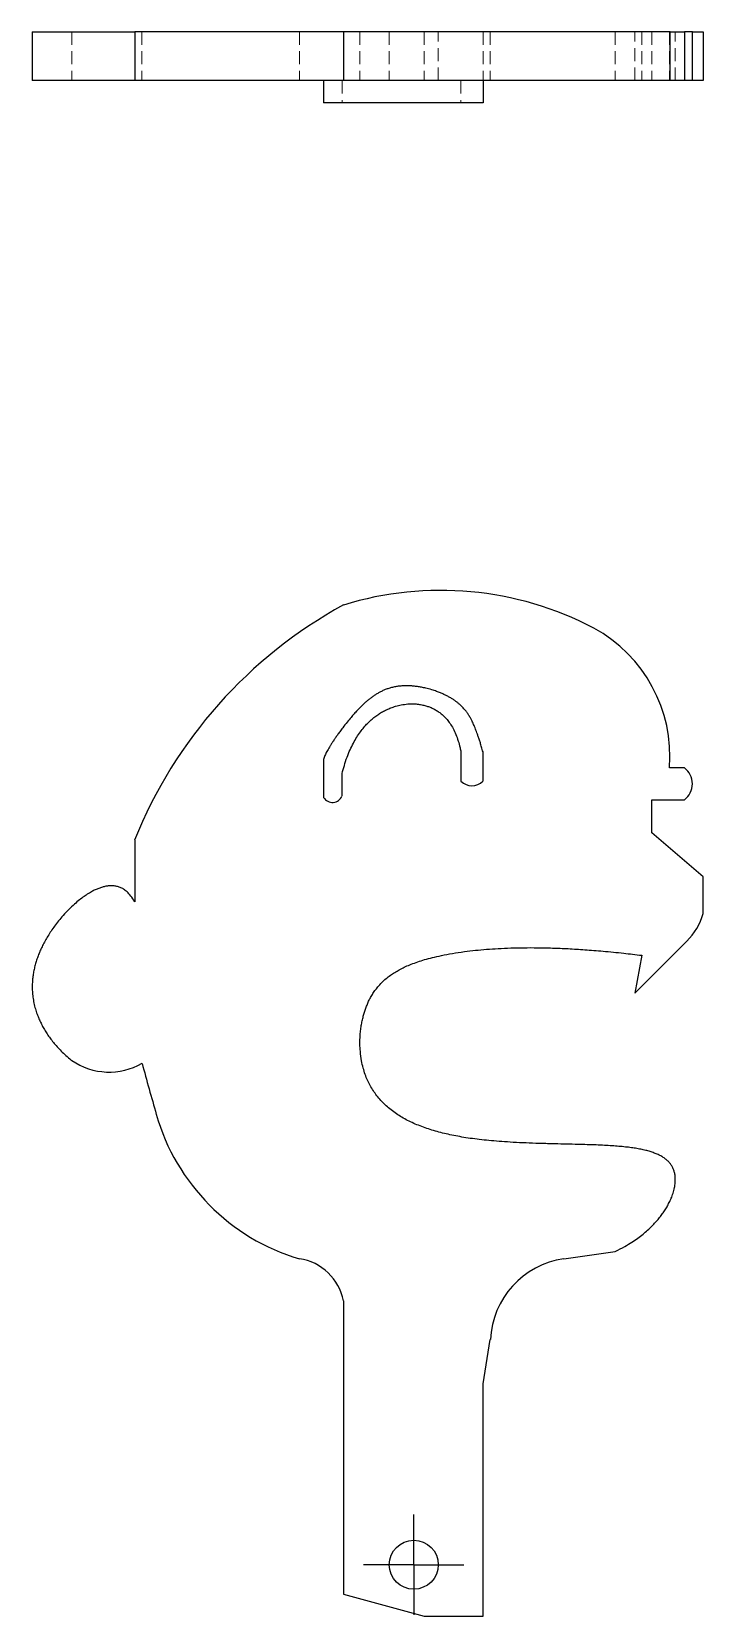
# Model space of a CAD drawing. Header units: millimetres. Extents: x 50 to 226, y 7 to 161.
# Drawn here: x 50.2 to 115.7, y 7 to 161.5 of the extents above.
import ezdxf

# ---------------------------------------------------------------- set-up
doc = ezdxf.new("R2010")
doc.units = ezdxf.units.MM
doc.linetypes.add('HIDDEN', pattern=[1.905, 1.27, -0.635])
doc.layers.add('10', color=7, linetype='Continuous')

# ---------------------------------------------------------------- blocks, each defined once
blk = doc.blocks.new('SW_CENTERMARKSYMBOL_0')
at = {"layer": '10', "color": 0}
for p, q in [((0, 2.5), (0, 4.89)), ((0, 0), (0, 2.5)), ((-2.5, 0), (-4.89, 0)), ((0, 0), (-2.5, 0)), ((0, 0), (0, -2.5)), ((0, 0), (2.5, 0)), ((2.5, 0), (4.89, 0)), ((0, -2.5), (0, -4.89))]:
    blk.add_line(p, q, dxfattribs=at)

msp = doc.modelspace()

# ---------------------------------------------------------------- linework, layer by layer
at = {"color": 7, "linetype": 'Continuous', "lineweight": 25}
for p, q in [((50.3, 161.46), (50.3, 156.69)), ((60.29, 161.46), (60.29, 156.69)), ((80.64, 161.46), (60.29, 161.46)), ((80.64, 161.46), (80.64, 156.69)), ((105.06, 161.46), (80.64, 161.46)), ((112.49, 161.46), (105.06, 161.46)), ((112.49, 156.69), (112.49, 161.46)), ((112.49, 161.46), (113.88, 161.46)), ((113.88, 161.46), (113.88, 156.69)), ((114.67, 161.46), (113.88, 161.46)), ((114.67, 156.69), (114.67, 161.46)), ((114.67, 161.46), (115.73, 161.46)), ((115.73, 161.46), (115.73, 156.69)), ((80.64, 156.69), (60.29, 156.69)), ((78.71, 156.69), (78.71, 154.54)), ((105.06, 156.69), (80.64, 156.69)), ((94.25, 156.69), (94.25, 154.54)), ((112.49, 156.69), (105.06, 156.69)), ((113.88, 156.69), (112.49, 156.69)), ((114.67, 156.69), (113.88, 156.69)), ((115.73, 156.69), (114.67, 156.69)), ((92.1, 91.26), (92.1, 88.39)), ((94.25, 88.39), (94.25, 91.26)), ((78.71, 90.54), (78.71, 86.81)), ((113.88, 89.7), (112.44, 89.7)), ((80.51, 86.96), (80.51, 89.14)), ((110.72, 86.6), (113.88, 86.6)), ((110.72, 83.38), (110.72, 86.6)), ((60.29, 82.66), (60.29, 76.65)), ((115.73, 79.08), (110.72, 83.38)), ((115.73, 75.5), (115.73, 79.08)), ((114.12, 72.81), (109.06, 67.75)), ((109.72, 71.43), (109.06, 67.75)), ((102.13, 41.85), (107.14, 42.56)), ((80.64, 37.74), (80.64, 9.15)), ((94.25, 29.67), (94.96, 33.97)), ((94.25, 7), (94.25, 29.67)), ((80.64, 9.15), (88.52, 7)), ((88.52, 7), (94.25, 7))]:
    msp.add_line(p, q, dxfattribs=at)
at = {"color": 7, "linetype": 'HIDDEN', "lineweight": 18}
for p, q in [((54.15, 161.46), (54.15, 156.69)), ((61, 161.46), (61, 156.69)), ((76.35, 161.46), (76.35, 156.69)), ((82.25, 161.46), (82.25, 156.69)), ((85.11, 161.46), (85.11, 156.69)), ((88.52, 161.46), (88.52, 156.69)), ((89.89, 156.69), (89.89, 161.46)), ((94.25, 161.46), (94.25, 156.69)), ((94.96, 161.46), (94.96, 156.69)), ((107.14, 161.46), (107.14, 156.69)), ((109.06, 156.69), (109.06, 161.46)), ((109.72, 161.46), (109.72, 156.69)), ((110.72, 161.46), (110.72, 156.69)), ((112.44, 161.46), (112.44, 156.69)), ((113, 156.69), (113, 161.46)), ((80.51, 156.69), (80.51, 154.54)), ((92.1, 156.69), (92.1, 154.54))]:
    msp.add_line(p, q, dxfattribs=at)
at = {"color": 7, "linetype": 'Continuous', "lineweight": 25}
msp.add_circle((87.5, 12.03), 2.39, dxfattribs=at)
for centre, radius, start, end in [((90.12, 74.76), 32.24, 62.3977, 107.0919), ((102.41, 65.74), 45.4, 118.6535, 158.1093), ((98.24, 90.82), 14.24, 355.5002, 61.4202), ((112.75, 88.15), 1.92, 306.1185, 53.8815), ((93.17, 89.52), 1.56, 226.3971, 313.6029), ((79.57, 87.33), 1, 210.9576, 338.2619), ((109.58, 77.35), 6.42, 315, 343.2497), ((57.8, 66.47), 6.42, 235.3856, 299.9244), ((488.54, 177.73), 443.21, 195.2843, 195.951), ((82.19, 61.59), 20.59, 195.951, 253.5183), ((75.59, 36.76), 5.15, 11.0046, 81.5633), ((103.31, 33.58), 8.35, 98.1301, 177.3225)]:
    msp.add_arc(centre, radius, start, end, dxfattribs=at)
for points, knots in [([(50.3, 161.46), (50.3, 161.46), (50.24, 161.46), (50.46, 161.46), (50.97, 161.46), (51.8, 161.46), (52.74, 161.46), (53.71, 161.46), (54.74, 161.46), (55.76, 161.46), (56.72, 161.46), (57.59, 161.46), (58.42, 161.46), (59.17, 161.46), (59.82, 161.46), (60.12, 161.46), (60.29, 161.46)], [0, 0, 0, 0, 0.002504, 0.10265, 0.211909, 0.329972, 0.421868, 0.513284, 0.600693, 0.680745, 0.743787, 0.798792, 0.847456, 0.89378, 0.943067, 1, 1, 1, 1]), ([(60.29, 156.69), (60.12, 156.69), (59.82, 156.69), (59.17, 156.69), (58.42, 156.69), (57.59, 156.69), (56.72, 156.69), (55.76, 156.69), (54.74, 156.69), (53.71, 156.69), (52.74, 156.69), (51.89, 156.69), (51.19, 156.69), (50.67, 156.69), (50.39, 156.69), (50.26, 156.69), (50.3, 156.69), (50.3, 156.69)], [0, 0, 0, 0, 0.056921, 0.106199, 0.152513, 0.201167, 0.256161, 0.31919, 0.399226, 0.486618, 0.578015, 0.669892, 0.759188, 0.843844, 0.923138, 0.997497, 1, 1, 1, 1]), ([(94.25, 154.54), (94.2, 154.54), (94.16, 154.54), (94.11, 154.54), (94.07, 154.54), (94.03, 154.54), (93.99, 154.54), (93.95, 154.54), (93.91, 154.54), (93.87, 154.54), (93.84, 154.54), (93.8, 154.54), (93.76, 154.54), (93.73, 154.54), (93.69, 154.54), (93.66, 154.54), (93.63, 154.54), (93.6, 154.54), (93.56, 154.54), (93.53, 154.54), (93.5, 154.54), (93.47, 154.54), (93.44, 154.54), (93.41, 154.54), (93.38, 154.54), (93.35, 154.54), (93.31, 154.54), (93.28, 154.54), (93.25, 154.54), (93.21, 154.54), (93.18, 154.54), (93.14, 154.54), (93.1, 154.54), (93.06, 154.54), (93, 154.54), (92.94, 154.54), (92.88, 154.54), (92.83, 154.54), (92.77, 154.54), (92.71, 154.54), (92.66, 154.54), (92.61, 154.54), (92.55, 154.54), (92.5, 154.54), (92.45, 154.54), (92.39, 154.54), (92.34, 154.54), (92.28, 154.54), (92.22, 154.54), (92.16, 154.54), (92.1, 154.54), (92.04, 154.54), (91.97, 154.54), (91.9, 154.54), (91.83, 154.54), (91.76, 154.54), (91.69, 154.54), (91.61, 154.54), (91.53, 154.54), (91.45, 154.54), (91.36, 154.54), (91.28, 154.54), (91.19, 154.54), (91.1, 154.54), (91.01, 154.54), (90.91, 154.54), (90.81, 154.54), (90.71, 154.54), (90.61, 154.54), (90.5, 154.54), (90.4, 154.54), (90.29, 154.54), (90.18, 154.54), (90.06, 154.54), (89.94, 154.54), (89.82, 154.54), (89.68, 154.54), (89.54, 154.54), (89.39, 154.54), (89.2, 154.54), (89, 154.54), (88.8, 154.54), (88.65, 154.54), (88.5, 154.54), (88.35, 154.54), (88.22, 154.54), (88.09, 154.54), (87.95, 154.54), (87.83, 154.54), (87.7, 154.54), (87.57, 154.54), (87.45, 154.54), (87.33, 154.54), (87.2, 154.54), (87.08, 154.54), (86.96, 154.54), (86.85, 154.54), (86.73, 154.54), (86.62, 154.54), (86.5, 154.54), (86.39, 154.54), (86.28, 154.54), (86.16, 154.54), (86.04, 154.54), (85.92, 154.54), (85.8, 154.54), (85.67, 154.54), (85.54, 154.54), (85.42, 154.54), (85.3, 154.54), (85.18, 154.54), (85.06, 154.54), (84.95, 154.54), (84.84, 154.54), (84.72, 154.54), (84.62, 154.54), (84.52, 154.54), (84.41, 154.54), (84.32, 154.54), (84.22, 154.54), (84.12, 154.54), (84.03, 154.54), (83.93, 154.54), (83.84, 154.54), (83.75, 154.54), (83.66, 154.54), (83.57, 154.54), (83.49, 154.54), (83.4, 154.54), (83.31, 154.54), (83.23, 154.54), (83.14, 154.54), (83.06, 154.54), (82.97, 154.54), (82.89, 154.54), (82.8, 154.54), (82.72, 154.54), (82.63, 154.54), (82.54, 154.54), (82.45, 154.54), (82.36, 154.54), (82.27, 154.54), (82.18, 154.54), (82.08, 154.54), (81.99, 154.54), (81.89, 154.54), (81.79, 154.54), (81.7, 154.54), (81.59, 154.54), (81.48, 154.54), (81.38, 154.54), (81.25, 154.54), (81.13, 154.54), (81.01, 154.54), (80.86, 154.54), (80.72, 154.54), (80.57, 154.54), (80.48, 154.54), (80.38, 154.54), (80.29, 154.54), (80.21, 154.54), (80.13, 154.54), (80.05, 154.54), (79.98, 154.54), (79.91, 154.54), (79.84, 154.54), (79.78, 154.54), (79.72, 154.54), (79.66, 154.54), (79.6, 154.54), (79.55, 154.54), (79.49, 154.54), (79.44, 154.54), (79.39, 154.54), (79.35, 154.54), (79.3, 154.54), (79.25, 154.54), (79.21, 154.54), (79.17, 154.54), (79.12, 154.54), (79.09, 154.54), (79.04, 154.54), (79.01, 154.54), (78.97, 154.54), (78.94, 154.54), (78.9, 154.54), (78.88, 154.54), (78.84, 154.54), (78.82, 154.54), (78.79, 154.54), (78.77, 154.54), (78.75, 154.54), (78.73, 154.54), (78.72, 154.54), (78.72, 154.54), (78.71, 154.54)], [-2.049196, -2.049196, -2.049196, -2.049196, -1.985159, -1.985159, -1.985159, -1.929738, -1.929738, -1.929738, -1.879859, -1.879859, -1.879859, -1.833961, -1.833961, -1.833961, -1.794397, -1.794397, -1.794397, -1.758306, -1.758306, -1.758306, -1.724454, -1.724454, -1.724454, -1.692314, -1.692314, -1.692314, -1.661142, -1.661142, -1.661142, -1.629766, -1.629766, -1.629766, -1.59456, -1.59456, -1.59456, -1.549749, -1.549749, -1.549749, -1.51128, -1.51128, -1.51128, -1.479189, -1.479189, -1.479189, -1.449799, -1.449799, -1.449799, -1.421523, -1.421523, -1.421523, -1.392944, -1.392944, -1.392944, -1.363981, -1.363981, -1.363981, -1.334674, -1.334674, -1.334674, -1.304994, -1.304994, -1.304994, -1.274921, -1.274921, -1.274921, -1.244496, -1.244496, -1.244496, -1.213719, -1.213719, -1.213719, -1.182518, -1.182518, -1.182518, -1.149817, -1.149817, -1.149817, -1.112568, -1.112568, -1.112568, -1.062185, -1.062185, -1.062185, -1.025505, -1.025505, -1.025505, -0.992965, -0.992965, -0.992965, -0.961935, -0.961935, -0.961935, -0.931875, -0.931875, -0.931875, -0.902754, -0.902754, -0.902754, -0.874542, -0.874542, -0.874542, -0.846105, -0.846105, -0.846105, -0.815401, -0.815401, -0.815401, -0.783371, -0.783371, -0.783371, -0.752373, -0.752373, -0.752373, -0.723616, -0.723616, -0.723616, -0.696657, -0.696657, -0.696657, -0.671026, -0.671026, -0.671026, -0.646544, -0.646544, -0.646544, -0.623022, -0.623022, -0.623022, -0.600135, -0.600135, -0.600135, -0.577664, -0.577664, -0.577664, -0.555271, -0.555271, -0.555271, -0.532129, -0.532129, -0.532129, -0.507942, -0.507942, -0.507942, -0.482598, -0.482598, -0.482598, -0.45577, -0.45577, -0.45577, -0.426391, -0.426391, -0.426391, -0.390822, -0.390822, -0.390822, -0.346798, -0.346798, -0.346798, -0.316176, -0.316176, -0.316176, -0.288699, -0.288699, -0.288699, -0.263045, -0.263045, -0.263045, -0.238657, -0.238657, -0.238657, -0.215231, -0.215231, -0.215231, -0.192299, -0.192299, -0.192299, -0.168262, -0.168262, -0.168262, -0.143384, -0.143384, -0.143384, -0.117412, -0.117412, -0.117412, -0.089985, -0.089985, -0.089985, -0.059117, -0.059117, -0.059117, -0.022688, -0.022688, -0.022688, 0, 0, 0, 0]), ([(94.25, 91.26), (94.2, 91.41), (94.16, 91.57), (94.11, 91.73), (94.07, 91.87), (94.03, 92), (93.99, 92.14), (93.95, 92.26), (93.91, 92.38), (93.87, 92.5), (93.84, 92.61), (93.8, 92.72), (93.76, 92.83), (93.73, 92.93), (93.69, 93.02), (93.66, 93.11), (93.63, 93.2), (93.6, 93.29), (93.56, 93.37), (93.53, 93.45), (93.5, 93.53), (93.47, 93.61), (93.44, 93.69), (93.41, 93.76), (93.38, 93.84), (93.35, 93.91), (93.31, 93.98), (93.28, 94.05), (93.25, 94.13), (93.21, 94.2), (93.18, 94.27), (93.14, 94.35), (93.1, 94.43), (93.06, 94.51), (93, 94.61), (92.94, 94.71), (92.88, 94.81), (92.83, 94.9), (92.77, 94.98), (92.71, 95.07), (92.66, 95.14), (92.61, 95.21), (92.55, 95.28), (92.5, 95.34), (92.45, 95.41), (92.39, 95.47), (92.34, 95.53), (92.28, 95.59), (92.22, 95.65), (92.16, 95.71), (92.1, 95.77), (92.04, 95.83), (91.97, 95.89), (91.9, 95.95), (91.83, 96), (91.76, 96.06), (91.69, 96.12), (91.61, 96.18), (91.53, 96.24), (91.45, 96.29), (91.36, 96.35), (91.28, 96.41), (91.19, 96.46), (91.1, 96.52), (91.01, 96.57), (90.91, 96.63), (90.81, 96.68), (90.71, 96.73), (90.61, 96.78), (90.5, 96.83), (90.4, 96.88), (90.29, 96.93), (90.18, 96.98), (90.06, 97.03), (89.94, 97.08), (89.82, 97.12), (89.68, 97.17), (89.54, 97.22), (89.39, 97.27), (89.2, 97.33), (89, 97.39), (88.8, 97.44), (88.65, 97.47), (88.5, 97.51), (88.35, 97.54), (88.22, 97.56), (88.09, 97.59), (87.95, 97.61), (87.83, 97.63), (87.7, 97.64), (87.57, 97.66), (87.45, 97.67), (87.33, 97.68), (87.2, 97.69), (87.08, 97.7), (86.96, 97.7), (86.85, 97.7), (86.73, 97.7), (86.62, 97.7), (86.5, 97.7), (86.39, 97.69), (86.28, 97.68), (86.16, 97.67), (86.04, 97.66), (85.92, 97.65), (85.8, 97.63), (85.67, 97.6), (85.54, 97.58), (85.42, 97.55), (85.3, 97.52), (85.18, 97.49), (85.06, 97.45), (84.95, 97.41), (84.84, 97.37), (84.72, 97.33), (84.62, 97.29), (84.52, 97.24), (84.41, 97.19), (84.32, 97.14), (84.22, 97.09), (84.12, 97.04), (84.03, 96.99), (83.93, 96.93), (83.84, 96.87), (83.75, 96.82), (83.66, 96.76), (83.57, 96.7), (83.49, 96.64), (83.4, 96.57), (83.31, 96.51), (83.23, 96.44), (83.14, 96.38), (83.06, 96.31), (82.97, 96.24), (82.89, 96.17), (82.8, 96.09), (82.72, 96.01), (82.63, 95.93), (82.54, 95.85), (82.45, 95.77), (82.36, 95.68), (82.27, 95.59), (82.18, 95.5), (82.08, 95.4), (81.99, 95.3), (81.89, 95.2), (81.79, 95.09), (81.7, 94.98), (81.59, 94.86), (81.48, 94.74), (81.38, 94.62), (81.25, 94.47), (81.13, 94.32), (81.01, 94.17), (80.86, 93.99), (80.72, 93.8), (80.57, 93.62), (80.48, 93.49), (80.38, 93.36), (80.29, 93.23), (80.21, 93.12), (80.13, 93.01), (80.05, 92.9), (79.98, 92.8), (79.91, 92.7), (79.84, 92.6), (79.78, 92.51), (79.72, 92.41), (79.66, 92.32), (79.6, 92.24), (79.55, 92.16), (79.49, 92.07), (79.44, 91.99), (79.39, 91.92), (79.35, 91.84), (79.3, 91.76), (79.25, 91.69), (79.21, 91.62), (79.17, 91.54), (79.12, 91.47), (79.09, 91.4), (79.04, 91.33), (79.01, 91.26), (78.97, 91.19), (78.94, 91.12), (78.9, 91.06), (78.88, 91), (78.84, 90.93), (78.82, 90.87), (78.79, 90.81), (78.77, 90.74), (78.75, 90.68), (78.73, 90.63), (78.72, 90.6), (78.72, 90.57), (78.71, 90.54)], [-2.049196, -2.049196, -2.049196, -2.049196, -1.985159, -1.985159, -1.985159, -1.929738, -1.929738, -1.929738, -1.879859, -1.879859, -1.879859, -1.833961, -1.833961, -1.833961, -1.794397, -1.794397, -1.794397, -1.758306, -1.758306, -1.758306, -1.724454, -1.724454, -1.724454, -1.692314, -1.692314, -1.692314, -1.661142, -1.661142, -1.661142, -1.629766, -1.629766, -1.629766, -1.59456, -1.59456, -1.59456, -1.549749, -1.549749, -1.549749, -1.51128, -1.51128, -1.51128, -1.479189, -1.479189, -1.479189, -1.449799, -1.449799, -1.449799, -1.421523, -1.421523, -1.421523, -1.392944, -1.392944, -1.392944, -1.363981, -1.363981, -1.363981, -1.334674, -1.334674, -1.334674, -1.304994, -1.304994, -1.304994, -1.274921, -1.274921, -1.274921, -1.244496, -1.244496, -1.244496, -1.213719, -1.213719, -1.213719, -1.182518, -1.182518, -1.182518, -1.149817, -1.149817, -1.149817, -1.112568, -1.112568, -1.112568, -1.062185, -1.062185, -1.062185, -1.025505, -1.025505, -1.025505, -0.992965, -0.992965, -0.992965, -0.961935, -0.961935, -0.961935, -0.931875, -0.931875, -0.931875, -0.902754, -0.902754, -0.902754, -0.874542, -0.874542, -0.874542, -0.846105, -0.846105, -0.846105, -0.815401, -0.815401, -0.815401, -0.783371, -0.783371, -0.783371, -0.752373, -0.752373, -0.752373, -0.723616, -0.723616, -0.723616, -0.696657, -0.696657, -0.696657, -0.671026, -0.671026, -0.671026, -0.646544, -0.646544, -0.646544, -0.623022, -0.623022, -0.623022, -0.600135, -0.600135, -0.600135, -0.577664, -0.577664, -0.577664, -0.555271, -0.555271, -0.555271, -0.532129, -0.532129, -0.532129, -0.507942, -0.507942, -0.507942, -0.482598, -0.482598, -0.482598, -0.45577, -0.45577, -0.45577, -0.426391, -0.426391, -0.426391, -0.390822, -0.390822, -0.390822, -0.346798, -0.346798, -0.346798, -0.316176, -0.316176, -0.316176, -0.288699, -0.288699, -0.288699, -0.263045, -0.263045, -0.263045, -0.238657, -0.238657, -0.238657, -0.215231, -0.215231, -0.215231, -0.192299, -0.192299, -0.192299, -0.168262, -0.168262, -0.168262, -0.143384, -0.143384, -0.143384, -0.117412, -0.117412, -0.117412, -0.089985, -0.089985, -0.089985, -0.059117, -0.059117, -0.059117, -0.022688, -0.022688, -0.022688, 0, 0, 0, 0]), ([(80.51, 89.14), (80.58, 89.42), (80.65, 89.68), (80.73, 89.94), (80.81, 90.21), (80.9, 90.47), (80.99, 90.73), (81.08, 90.98), (81.18, 91.23), (81.29, 91.46), (81.39, 91.69), (81.5, 91.91), (81.61, 92.12), (81.72, 92.32), (81.83, 92.51), (81.94, 92.7), (82.05, 92.87), (82.17, 93.04), (82.29, 93.2), (82.4, 93.36), (82.52, 93.51), (82.64, 93.65), (82.75, 93.79), (82.87, 93.92), (82.99, 94.04), (83.11, 94.16), (83.23, 94.28), (83.35, 94.38), (83.47, 94.49), (83.59, 94.59), (83.71, 94.68), (83.83, 94.77), (83.95, 94.86), (84.08, 94.94), (84.2, 95.02), (84.33, 95.1), (84.46, 95.17), (84.58, 95.24), (84.72, 95.31), (84.85, 95.37), (84.99, 95.44), (85.13, 95.5), (85.27, 95.55), (85.42, 95.61), (85.57, 95.66), (85.73, 95.71), (85.91, 95.76), (86.09, 95.81), (86.26, 95.84), (86.49, 95.88), (86.71, 95.91), (86.93, 95.93), (87.12, 95.94), (87.3, 95.95), (87.48, 95.94), (87.64, 95.94), (87.8, 95.92), (87.96, 95.9), (88.1, 95.89), (88.24, 95.86), (88.38, 95.83), (88.51, 95.8), (88.63, 95.77), (88.76, 95.73), (88.88, 95.69), (88.99, 95.65), (89.11, 95.61), (89.23, 95.56), (89.34, 95.51), (89.45, 95.45), (89.57, 95.39), (89.68, 95.32), (89.78, 95.26), (89.89, 95.18), (90, 95.11), (90.11, 95.03), (90.21, 94.94), (90.32, 94.85), (90.42, 94.75), (90.53, 94.65), (90.63, 94.54), (90.74, 94.42), (90.84, 94.29), (90.94, 94.16), (91.04, 94.02), (91.14, 93.87), (91.24, 93.71), (91.33, 93.54), (91.43, 93.36), (91.52, 93.16), (91.6, 92.96), (91.69, 92.76), (91.76, 92.54), (91.83, 92.32), (91.9, 92.11), (91.96, 91.9), (92.01, 91.67), (92.04, 91.53), (92.07, 91.4), (92.1, 91.26)], [-1.743862, -1.743862, -1.743862, -1.743862, -1.681948, -1.681948, -1.681948, -1.617987, -1.617987, -1.617987, -1.553806, -1.553806, -1.553806, -1.491948, -1.491948, -1.491948, -1.433786, -1.433786, -1.433786, -1.378911, -1.378911, -1.378911, -1.326466, -1.326466, -1.326466, -1.27614, -1.27614, -1.27614, -1.22832, -1.22832, -1.22832, -1.182633, -1.182633, -1.182633, -1.137945, -1.137945, -1.137945, -1.093213, -1.093213, -1.093213, -1.048293, -1.048293, -1.048293, -1.001456, -1.001456, -1.001456, -0.950625, -0.950625, -0.950625, -0.892879, -0.892879, -0.892879, -0.820844, -0.820844, -0.820844, -0.760835, -0.760835, -0.760835, -0.708288, -0.708288, -0.708288, -0.660371, -0.660371, -0.660371, -0.615596, -0.615596, -0.615596, -0.572385, -0.572385, -0.572385, -0.528752, -0.528752, -0.528752, -0.484263, -0.484263, -0.484263, -0.438577, -0.438577, -0.438577, -0.39083, -0.39083, -0.39083, -0.338826, -0.338826, -0.338826, -0.283886, -0.283886, -0.283886, -0.225401, -0.225401, -0.225401, -0.160984, -0.160984, -0.160984, -0.096507, -0.096507, -0.096507, -0.036183, -0.036183, -0.036183, 0, 0, 0, 0]), ([(60.29, 76.65), (60.17, 76.86), (60.05, 77.05), (59.92, 77.21), (59.8, 77.37), (59.67, 77.51), (59.54, 77.63), (59.43, 77.72), (59.32, 77.81), (59.2, 77.88), (59.09, 77.95), (58.98, 78), (58.87, 78.05), (58.76, 78.09), (58.65, 78.13), (58.54, 78.15), (58.43, 78.18), (58.32, 78.2), (58.21, 78.2), (58.1, 78.21), (57.99, 78.21), (57.88, 78.21), (57.77, 78.2), (57.66, 78.19), (57.55, 78.17), (57.44, 78.15), (57.33, 78.13), (57.22, 78.1), (57.11, 78.07), (57, 78.03), (56.88, 77.99), (56.77, 77.95), (56.65, 77.9), (56.53, 77.85), (56.41, 77.8), (56.29, 77.74), (56.16, 77.67), (56.03, 77.6), (55.9, 77.52), (55.77, 77.44), (55.63, 77.36), (55.49, 77.26), (55.35, 77.17), (55.2, 77.06), (55.06, 76.95), (54.91, 76.83), (54.74, 76.7), (54.58, 76.57), (54.42, 76.42), (54.23, 76.26), (54.05, 76.08), (53.86, 75.9), (53.68, 75.71), (53.49, 75.51), (53.31, 75.31), (53.16, 75.14), (53.01, 74.96), (52.87, 74.78), (52.73, 74.62), (52.61, 74.45), (52.48, 74.28), (52.36, 74.12), (52.25, 73.96), (52.14, 73.8), (52.03, 73.64), (51.93, 73.48), (51.83, 73.31), (51.74, 73.16), (51.64, 73), (51.56, 72.84), (51.47, 72.69), (51.39, 72.53), (51.31, 72.38), (51.24, 72.23), (51.17, 72.08), (51.1, 71.93), (51.04, 71.79), (50.98, 71.64), (50.92, 71.5), (50.86, 71.35), (50.81, 71.21), (50.76, 71.06), (50.71, 70.91), (50.66, 70.77), (50.62, 70.62), (50.58, 70.47), (50.54, 70.32), (50.51, 70.17), (50.47, 70.02), (50.44, 69.86), (50.41, 69.71), (50.39, 69.55), (50.36, 69.4), (50.35, 69.25), (50.33, 69.08), (50.31, 68.93), (50.31, 68.77), (50.3, 68.6), (50.29, 68.44), (50.3, 68.28), (50.3, 68.11), (50.31, 67.94), (50.32, 67.77), (50.33, 67.58), (50.36, 67.39), (50.39, 67.21), (50.42, 67.01), (50.45, 66.82), (50.5, 66.63), (50.54, 66.44), (50.59, 66.25), (50.65, 66.07), (50.7, 65.91), (50.76, 65.75), (50.82, 65.59), (50.88, 65.44), (50.94, 65.29), (51, 65.14), (51.07, 65), (51.14, 64.85), (51.21, 64.71), (51.28, 64.57), (51.35, 64.43), (51.43, 64.29), (51.51, 64.15), (51.6, 64.01), (51.68, 63.88), (51.78, 63.73), (51.87, 63.59), (51.97, 63.46), (52.07, 63.32), (52.17, 63.18), (52.28, 63.04), (52.39, 62.9), (52.5, 62.76), (52.62, 62.63), (52.75, 62.48), (52.88, 62.34), (53.01, 62.21), (53.15, 62.06), (53.3, 61.92), (53.45, 61.78), (53.61, 61.63), (53.78, 61.48), (53.96, 61.33), (54.02, 61.28), (54.09, 61.23), (54.15, 61.18)], [-4.851782, -4.851782, -4.851782, -4.851782, -4.710088, -4.710088, -4.710088, -4.57612, -4.57612, -4.57612, -4.467142, -4.467142, -4.467142, -4.368484, -4.368484, -4.368484, -4.276226, -4.276226, -4.276226, -4.188514, -4.188514, -4.188514, -4.104296, -4.104296, -4.104296, -4.023021, -4.023021, -4.023021, -3.944184, -3.944184, -3.944184, -3.866813, -3.866813, -3.866813, -3.787834, -3.787834, -3.787834, -3.706168, -3.706168, -3.706168, -3.621175, -3.621175, -3.621175, -3.53193, -3.53193, -3.53193, -3.436846, -3.436846, -3.436846, -3.332723, -3.332723, -3.332723, -3.211166, -3.211166, -3.211166, -3.086424, -3.086424, -3.086424, -2.981595, -2.981595, -2.981595, -2.886383, -2.886383, -2.886383, -2.796184, -2.796184, -2.796184, -2.708803, -2.708803, -2.708803, -2.624153, -2.624153, -2.624153, -2.542148, -2.542148, -2.542148, -2.462706, -2.462706, -2.462706, -2.385746, -2.385746, -2.385746, -2.30843, -2.30843, -2.30843, -2.229413, -2.229413, -2.229413, -2.148397, -2.148397, -2.148397, -2.064949, -2.064949, -2.064949, -1.978564, -1.978564, -1.978564, -1.88862, -1.88862, -1.88862, -1.794327, -1.794327, -1.794327, -1.694269, -1.694269, -1.694269, -1.581712, -1.581712, -1.581712, -1.459295, -1.459295, -1.459295, -1.339101, -1.339101, -1.339101, -1.231222, -1.231222, -1.231222, -1.127768, -1.127768, -1.127768, -1.024689, -1.024689, -1.024689, -0.921395, -0.921395, -0.921395, -0.815141, -0.815141, -0.815141, -0.703124, -0.703124, -0.703124, -0.587829, -0.587829, -0.587829, -0.468906, -0.468906, -0.468906, -0.340897, -0.340897, -0.340897, -0.205317, -0.205317, -0.205317, -0.053839, -0.053839, -0.053839, 0, 0, 0, 0]), ([(107.14, 42.56), (107.46, 42.72), (107.78, 42.89), (108.08, 43.06), (108.31, 43.19), (108.54, 43.33), (108.76, 43.48), (108.96, 43.61), (109.16, 43.74), (109.34, 43.87), (109.52, 44), (109.68, 44.13), (109.85, 44.26), (110, 44.38), (110.15, 44.51), (110.3, 44.64), (110.44, 44.77), (110.57, 44.89), (110.71, 45.02), (110.83, 45.15), (110.95, 45.28), (111.07, 45.41), (111.18, 45.53), (111.29, 45.66), (111.4, 45.78), (111.5, 45.91), (111.59, 46.03), (111.68, 46.16), (111.78, 46.28), (111.86, 46.41), (111.95, 46.53), (112.03, 46.66), (112.11, 46.79), (112.19, 46.92), (112.26, 47.06), (112.34, 47.19), (112.4, 47.32), (112.47, 47.47), (112.54, 47.61), (112.6, 47.75), (112.67, 47.91), (112.72, 48.07), (112.78, 48.23), (112.84, 48.42), (112.88, 48.6), (112.92, 48.79), (112.95, 48.95), (112.98, 49.1), (112.99, 49.26), (113, 49.39), (113, 49.53), (113, 49.66), (113, 49.78), (112.99, 49.9), (112.97, 50.01), (112.95, 50.12), (112.93, 50.23), (112.9, 50.33), (112.87, 50.43), (112.84, 50.53), (112.79, 50.63), (112.75, 50.72), (112.71, 50.82), (112.65, 50.91), (112.6, 51), (112.53, 51.08), (112.47, 51.17), (112.4, 51.25), (112.32, 51.33), (112.24, 51.41), (112.16, 51.48), (112.07, 51.56), (111.98, 51.63), (111.88, 51.7), (111.78, 51.76), (111.67, 51.83), (111.56, 51.89), (111.45, 51.95), (111.33, 52), (111.21, 52.06), (111.09, 52.11), (110.95, 52.16), (110.82, 52.21), (110.69, 52.25), (110.55, 52.3), (110.41, 52.34), (110.26, 52.38), (110.11, 52.42), (109.96, 52.46), (109.8, 52.49), (109.63, 52.52), (109.47, 52.56), (109.3, 52.59), (109.12, 52.62), (108.95, 52.64), (108.76, 52.67), (108.58, 52.7), (108.39, 52.72), (108.19, 52.74), (107.99, 52.76), (107.78, 52.79), (107.56, 52.8), (107.34, 52.82), (107.12, 52.84), (106.88, 52.86), (106.65, 52.87), (106.4, 52.89), (106.15, 52.9), (105.89, 52.92), (105.62, 52.93), (105.35, 52.94), (105.07, 52.95), (104.78, 52.96), (104.48, 52.97), (104.18, 52.98), (103.87, 52.99), (103.54, 53), (103.22, 53), (102.87, 53.01), (102.51, 53.02), (102.15, 53.03), (101.75, 53.04), (101.34, 53.05), (100.93, 53.06), (100.43, 53.07), (99.92, 53.08), (99.41, 53.1), (98.98, 53.12), (98.55, 53.13), (98.12, 53.15), (97.71, 53.17), (97.31, 53.19), (96.9, 53.22), (96.54, 53.24), (96.18, 53.26), (95.82, 53.29), (95.49, 53.32), (95.15, 53.34), (94.82, 53.38), (94.51, 53.41), (94.2, 53.44), (93.89, 53.48), (93.59, 53.51), (93.3, 53.55), (93.01, 53.59), (92.73, 53.63), (92.45, 53.67), (92.18, 53.72), (91.92, 53.77), (91.66, 53.81), (91.4, 53.86), (91.15, 53.91), (90.9, 53.97), (90.66, 54.02), (90.42, 54.08), (90.18, 54.14), (89.95, 54.2), (89.72, 54.26), (89.49, 54.33), (89.26, 54.4), (89.03, 54.46), (88.81, 54.54), (88.6, 54.61), (88.38, 54.69), (88.16, 54.77), (87.96, 54.86), (87.75, 54.94), (87.54, 55.03), (87.34, 55.12), (87.14, 55.21), (86.95, 55.31), (86.76, 55.41), (86.57, 55.51), (86.38, 55.62), (86.2, 55.73), (86.02, 55.84), (85.85, 55.95), (85.68, 56.07), (85.5, 56.19), (85.33, 56.32), (85.17, 56.46), (85.01, 56.59), (84.86, 56.72), (84.71, 56.86), (84.56, 57), (84.42, 57.14), (84.29, 57.29), (84.15, 57.43), (84.03, 57.59), (83.91, 57.74), (83.78, 57.9), (83.67, 58.06), (83.56, 58.22), (83.45, 58.39), (83.35, 58.55), (83.26, 58.73), (83.16, 58.9), (83.08, 59.08), (82.99, 59.26), (82.91, 59.44), (82.83, 59.63), (82.76, 59.82), (82.69, 60.03), (82.63, 60.23), (82.57, 60.44), (82.51, 60.68), (82.45, 60.91), (82.41, 61.15), (82.35, 61.45), (82.31, 61.75), (82.29, 62.05), (82.26, 62.3), (82.25, 62.54), (82.25, 62.78), (82.25, 62.99), (82.25, 63.19), (82.26, 63.39), (82.27, 63.58), (82.28, 63.77), (82.3, 63.95), (82.32, 64.12), (82.34, 64.29), (82.37, 64.46), (82.39, 64.62), (82.42, 64.78), (82.45, 64.93), (82.48, 65.08), (82.51, 65.23), (82.55, 65.38), (82.58, 65.52), (82.62, 65.66), (82.66, 65.79), (82.7, 65.93), (82.75, 66.06), (82.79, 66.19), (82.84, 66.32), (82.88, 66.45), (82.94, 66.57), (82.99, 66.7), (83.04, 66.83), (83.1, 66.95), (83.16, 67.08), (83.23, 67.2), (83.29, 67.33), (83.37, 67.45), (83.44, 67.58), (83.52, 67.7), (83.6, 67.83), (83.69, 67.96), (83.78, 68.08), (83.87, 68.21), (83.98, 68.34), (84.08, 68.46), (84.21, 68.6), (84.34, 68.74), (84.47, 68.87), (84.61, 69), (84.75, 69.13), (84.91, 69.25), (85.04, 69.35), (85.18, 69.46), (85.33, 69.56), (85.46, 69.65), (85.61, 69.75), (85.76, 69.83), (85.9, 69.92), (86.05, 70), (86.21, 70.08), (86.37, 70.17), (86.53, 70.25), (86.7, 70.33), (86.88, 70.41), (87.07, 70.49), (87.26, 70.56), (87.46, 70.64), (87.67, 70.72), (87.88, 70.79), (88.1, 70.86), (88.33, 70.94), (88.56, 71.01), (88.81, 71.08), (89.06, 71.15), (89.32, 71.21), (89.6, 71.28), (89.9, 71.35), (90.2, 71.41), (90.54, 71.49), (90.9, 71.56), (91.27, 71.62), (91.65, 71.68), (92.03, 71.74), (92.43, 71.79), (92.79, 71.84), (93.15, 71.88), (93.52, 71.92), (93.87, 71.96), (94.23, 71.99), (94.6, 72.02), (94.97, 72.05), (95.35, 72.07), (95.74, 72.09), (96.13, 72.12), (96.54, 72.13), (96.95, 72.15), (97.37, 72.16), (97.8, 72.17), (98.23, 72.17), (98.67, 72.18), (99.13, 72.18), (99.59, 72.17), (100.06, 72.17), (100.54, 72.16), (101.03, 72.14), (101.53, 72.13), (102.04, 72.1), (102.55, 72.08), (103.09, 72.05), (103.63, 72.02), (104.17, 71.98), (104.76, 71.94), (105.36, 71.89), (105.96, 71.84), (106.62, 71.78), (107.29, 71.71), (107.97, 71.64), (108.55, 71.57), (109.13, 71.51), (109.72, 71.43)], [-20.022888, -20.022888, -20.022888, -20.022888, -19.740705, -19.740705, -19.740705, -19.517705, -19.517705, -19.517705, -19.317827, -19.317827, -19.317827, -19.131393, -19.131393, -19.131393, -18.952857, -18.952857, -18.952857, -18.780055, -18.780055, -18.780055, -18.613164, -18.613164, -18.613164, -18.452843, -18.452843, -18.452843, -18.297733, -18.297733, -18.297733, -18.143528, -18.143528, -18.143528, -17.986619, -17.986619, -17.986619, -17.826252, -17.826252, -17.826252, -17.655844, -17.655844, -17.655844, -17.4629, -17.4629, -17.4629, -17.236835, -17.236835, -17.236835, -17.039451, -17.039451, -17.039451, -16.865849, -16.865849, -16.865849, -16.705157, -16.705157, -16.705157, -16.553195, -16.553195, -16.553195, -16.405913, -16.405913, -16.405913, -16.258225, -16.258225, -16.258225, -16.110146, -16.110146, -16.110146, -15.962543, -15.962543, -15.962543, -15.81618, -15.81618, -15.81618, -15.671414, -15.671414, -15.671414, -15.528615, -15.528615, -15.528615, -15.388523, -15.388523, -15.388523, -15.251255, -15.251255, -15.251255, -15.116448, -15.116448, -15.116448, -14.982125, -14.982125, -14.982125, -14.84747, -14.84747, -14.84747, -14.712477, -14.712477, -14.712477, -14.57574, -14.57574, -14.57574, -14.435257, -14.435257, -14.435257, -14.290245, -14.290245, -14.290245, -14.140122, -14.140122, -14.140122, -13.984914, -13.984914, -13.984914, -13.823557, -13.823557, -13.823557, -13.653924, -13.653924, -13.653924, -13.47165, -13.47165, -13.47165, -13.268137, -13.268137, -13.268137, -13.020629, -13.020629, -13.020629, -12.810833, -12.810833, -12.810833, -12.613557, -12.613557, -12.613557, -12.436692, -12.436692, -12.436692, -12.271066, -12.271066, -12.271066, -12.11342, -12.11342, -12.11342, -11.961889, -11.961889, -11.961889, -11.815274, -11.815274, -11.815274, -11.672749, -11.672749, -11.672749, -11.533658, -11.533658, -11.533658, -11.394959, -11.394959, -11.394959, -11.2549, -11.2549, -11.2549, -11.113402, -11.113402, -11.113402, -10.970398, -10.970398, -10.970398, -10.82582, -10.82582, -10.82582, -10.679568, -10.679568, -10.679568, -10.531568, -10.531568, -10.531568, -10.381786, -10.381786, -10.381786, -10.222463, -10.222463, -10.222463, -10.065629, -10.065629, -10.065629, -9.908007, -9.908007, -9.908007, -9.747805, -9.747805, -9.747805, -9.585527, -9.585527, -9.585527, -9.421408, -9.421408, -9.421408, -9.254253, -9.254253, -9.254253, -9.079597, -9.079597, -9.079597, -8.893858, -8.893858, -8.893858, -8.684113, -8.684113, -8.684113, -8.418519, -8.418519, -8.418519, -8.204806, -8.204806, -8.204806, -8.021001, -8.021001, -8.021001, -7.852296, -7.852296, -7.852296, -7.69399, -7.69399, -7.69399, -7.543078, -7.543078, -7.543078, -7.397189, -7.397189, -7.397189, -7.254961, -7.254961, -7.254961, -7.11587, -7.11587, -7.11587, -6.976513, -6.976513, -6.976513, -6.832157, -6.832157, -6.832157, -6.681297, -6.681297, -6.681297, -6.522354, -6.522354, -6.522354, -6.354015, -6.354015, -6.354015, -6.172269, -6.172269, -6.172269, -5.963267, -5.963267, -5.963267, -5.753484, -5.753484, -5.753484, -5.565935, -5.565935, -5.565935, -5.389345, -5.389345, -5.389345, -5.216142, -5.216142, -5.216142, -5.036956, -5.036956, -5.036956, -4.848934, -4.848934, -4.848934, -4.652686, -4.652686, -4.652686, -4.448574, -4.448574, -4.448574, -4.23325, -4.23325, -4.23325, -3.998799, -3.998799, -3.998799, -3.727411, -3.727411, -3.727411, -3.449727, -3.449727, -3.449727, -3.200968, -3.200968, -3.200968, -2.964373, -2.964373, -2.964373, -2.722359, -2.722359, -2.722359, -2.472379, -2.472379, -2.472379, -2.218454, -2.218454, -2.218454, -1.955955, -1.955955, -1.955955, -1.685485, -1.685485, -1.685485, -1.406697, -1.406697, -1.406697, -1.118355, -1.118355, -1.118355, -0.810008, -0.810008, -0.810008, -0.471276, -0.471276, -0.471276, -0.185119, -0.185119, -0.185119, -0.185119])]:
    msp.add_open_spline(points, degree=3, knots=knots, dxfattribs=at)

# ---------------------------------------------------------------- block references
at = {"layer": '10'}
msp.add_blockref('SW_CENTERMARKSYMBOL_0', (87.5, 12.03), dxfattribs=at)

doc.saveas('drawing.dxf')
